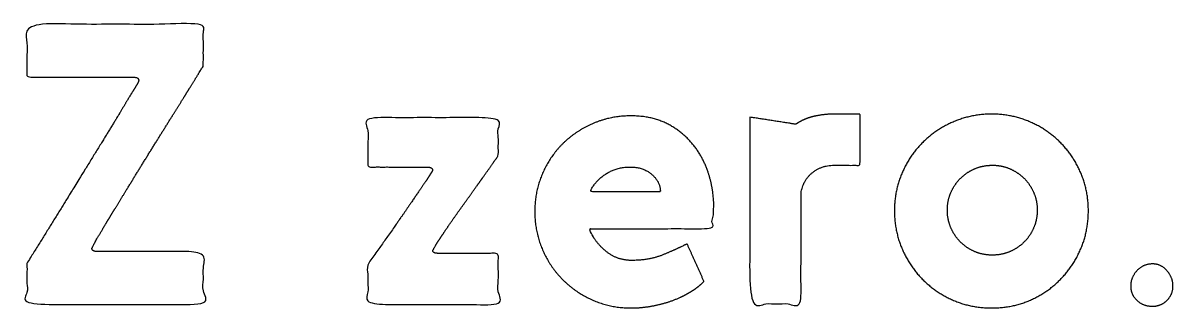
# Model space of a CAD drawing. Header units: millimetres. Extents: x 13 to 2477, y 20 to 1156.
# Drawn here: x 1419.3 to 1582.4, y 1115.1 to 1155.5 of the extents above; entities that cross this region are included whole.
import ezdxf

# ---------------------------------------------------------------- set-up
doc = ezdxf.new("R2010")
doc.units = ezdxf.units.MM
doc.header["$MEASUREMENT"] = 0
doc.layers.add('Work layer', color=254, linetype='Continuous', true_color=0xdddddd)

msp = doc.modelspace()

# ---------------------------------------------------------------- linework, layer by layer
at = {"layer": 'Work layer'}
for points, knots in [([(1435.51, 1146.95), (1435.67, 1147.26), (1435.67, 1147.42), (1435.67, 1147.85), (1434.77, 1147.85), (1427.29, 1147.85), (1419.82, 1147.85), (1419.82, 1151.6), (1419.82, 1155.35), (1432.33, 1155.35), (1444.84, 1155.35), (1444.84, 1152.4), (1444.84, 1149.45), (1444.51, 1148.91), (1444.17, 1148.36), (1443.51, 1147.27), (1442.4, 1145.49), (1441.29, 1143.71), (1439.88, 1141.45), (1438.48, 1139.2), (1436.99, 1136.81), (1435.51, 1134.41), (1434.08, 1132.08), (1432.65, 1129.74), (1431.53, 1127.91), (1430.42, 1126.07), (1429.73, 1124.88), (1429.04, 1123.68), (1429.04, 1123.52), (1429.04, 1123.1), (1429.94, 1123.1), (1437.39, 1123.1), (1444.84, 1123.1), (1444.84, 1119.35), (1444.84, 1115.6), (1432.33, 1115.6), (1419.82, 1115.6), (1419.82, 1118.52), (1419.82, 1121.44), (1424.27, 1128.56), (1427.72, 1134.19), (1429.2, 1136.59), (1430.6, 1138.87), (1432.01, 1141.15), (1433.1, 1142.96), (1434.18, 1144.77), (1434.85, 1145.86), (1435.18, 1146.4), (1435.51, 1146.95)], [0, 0, 0, 1, 1, 2, 2, 3, 3, 4, 4, 5, 5, 6, 6, 7, 7, 8, 8, 9, 9, 10, 10, 11, 11, 12, 12, 13, 13, 14, 14, 15, 15, 16, 16, 17, 17, 18, 18, 19, 19, 20, 20, 21, 21, 22, 22, 23, 23, 24, 24, 24]), ([(1477.13, 1134.25), (1477.34, 1134.51), (1477.34, 1134.67), (1477.34, 1135.1), (1476.44, 1135.1), (1472.3, 1135.1), (1468.17, 1135.1), (1468.17, 1138.6), (1468.17, 1142.1), (1477.42, 1142.1), (1486.67, 1142.1), (1486.67, 1139.41), (1486.67, 1136.72), (1486.33, 1136.24), (1486, 1135.77), (1485.34, 1134.82), (1484.31, 1133.37), (1483.27, 1131.92), (1482.06, 1130.23), (1480.84, 1128.54), (1479.8, 1127.04), (1478.77, 1125.54), (1478.08, 1124.46), (1477.39, 1123.38), (1477.39, 1123.22), (1477.39, 1122.85), (1478.19, 1122.85), (1482.43, 1122.85), (1486.67, 1122.85), (1486.67, 1119.22), (1486.67, 1115.6), (1477.42, 1115.6), (1468.17, 1115.6), (1468.17, 1118.45), (1468.17, 1121.3), (1470.71, 1124.87), (1472.73, 1127.75), (1473.58, 1128.97), (1474.37, 1130.14), (1475.17, 1131.32), (1475.8, 1132.22), (1476.44, 1133.13), (1476.78, 1133.69), (1476.95, 1133.97), (1477.13, 1134.25)], [0, 0, 0, 1, 1, 2, 2, 3, 3, 4, 4, 5, 5, 6, 6, 7, 7, 8, 8, 9, 9, 10, 10, 11, 11, 12, 12, 13, 13, 14, 14, 15, 15, 16, 16, 17, 17, 18, 18, 19, 19, 20, 20, 21, 21, 22, 22, 22]), ([(1505.56, 1121.85), (1508.06, 1121.85), (1509.88, 1122.59), (1511.71, 1123.33), (1513.09, 1124.02), (1513.28, 1124.1), (1513.46, 1124.18), (1514.65, 1121.53), (1515.84, 1118.87), (1514.89, 1117.91), (1513.62, 1117.2), (1512.35, 1116.48), (1511, 1116.03), (1509.65, 1115.57), (1508.24, 1115.34), (1506.84, 1115.1), (1505.56, 1115.1), (1502.7, 1115.1), (1500.21, 1116.16), (1497.72, 1117.22), (1495.84, 1119.09), (1493.96, 1120.97), (1492.9, 1123.46), (1491.84, 1125.95), (1491.84, 1128.8), (1491.84, 1131.61), (1492.9, 1134.09), (1493.96, 1136.58), (1495.81, 1138.41), (1497.67, 1140.23), (1500.16, 1141.29), (1502.65, 1142.35), (1505.46, 1142.35), (1508.53, 1142.35), (1510.76, 1141.16), (1512.99, 1139.97), (1514.42, 1138.12), (1515.84, 1136.27), (1516.53, 1134.03), (1517.22, 1131.79), (1517.22, 1129.62), (1517.22, 1127.93), (1516.8, 1126.35), (1508.32, 1126.35), (1499.84, 1126.35), (1499.68, 1126.35), (1499.68, 1126.05), (1500.42, 1124.37), (1501.99, 1123.11), (1503.55, 1121.85), (1505.56, 1121.85)], [0, 0, 0, 1, 1, 2, 2, 3, 3, 4, 4, 5, 5, 6, 6, 7, 7, 8, 8, 9, 9, 10, 10, 11, 11, 12, 12, 13, 13, 14, 14, 15, 15, 16, 16, 17, 17, 18, 18, 19, 19, 20, 20, 21, 21, 22, 22, 23, 23, 24, 24, 25, 25, 25]), ([(1522.35, 1142.17), (1525.6, 1141.67), (1528.86, 1141.16), (1530.03, 1141.96), (1531.43, 1142.28), (1532.84, 1142.6), (1534.22, 1142.6), (1536.1, 1142.6), (1537.98, 1142.6), (1537.98, 1138.97), (1537.98, 1135.34), (1536.1, 1135.34), (1534.22, 1135.34), (1532.36, 1135.34), (1531.03, 1134.14), (1529.71, 1132.95), (1529.6, 1131.09), (1529.6, 1123.38), (1529.6, 1115.67), (1525.98, 1115.67), (1522.35, 1115.67), (1522.35, 1128.92), (1522.35, 1142.17)], [0, 0, 0, 1, 1, 2, 2, 3, 3, 4, 4, 5, 5, 6, 6, 7, 7, 8, 8, 9, 9, 10, 10, 11, 11, 11]), ([(1542.85, 1128.9), (1542.85, 1131.73), (1543.92, 1134.23), (1544.99, 1136.74), (1546.88, 1138.6), (1548.77, 1140.47), (1551.27, 1141.53), (1553.78, 1142.6), (1556.66, 1142.6), (1559.48, 1142.6), (1561.99, 1141.53), (1564.49, 1140.47), (1566.35, 1138.6), (1568.22, 1136.74), (1569.29, 1134.23), (1570.35, 1131.73), (1570.35, 1128.9), (1570.35, 1126.02), (1569.29, 1123.52), (1568.22, 1121.01), (1566.35, 1119.12), (1564.49, 1117.23), (1561.99, 1116.16), (1559.48, 1115.1), (1556.66, 1115.1), (1553.78, 1115.1), (1551.27, 1116.16), (1548.77, 1117.23), (1546.88, 1119.12), (1544.99, 1121.01), (1543.92, 1123.52), (1542.85, 1126.02), (1542.85, 1128.9)], [0, 0, 0, 1, 1, 2, 2, 3, 3, 4, 4, 5, 5, 6, 6, 7, 7, 8, 8, 9, 9, 10, 10, 11, 11, 12, 12, 13, 13, 14, 14, 15, 15, 16, 16, 16]), ([(1550.35, 1129), (1550.35, 1127.63), (1550.85, 1126.48), (1551.35, 1125.32), (1552.21, 1124.46), (1553.08, 1123.59), (1554.23, 1123.1), (1555.39, 1122.6), (1556.76, 1122.6), (1558.07, 1122.6), (1559.22, 1123.1), (1560.38, 1123.59), (1561.24, 1124.46), (1562.11, 1125.32), (1562.6, 1126.48), (1563.1, 1127.63), (1563.1, 1129), (1563.1, 1130.31), (1562.6, 1131.47), (1562.11, 1132.62), (1561.24, 1133.49), (1560.38, 1134.35), (1559.22, 1134.85), (1558.07, 1135.35), (1556.76, 1135.35), (1555.39, 1135.35), (1554.23, 1134.85), (1553.08, 1134.35), (1552.21, 1133.49), (1551.35, 1132.62), (1550.85, 1131.47), (1550.35, 1130.31), (1550.35, 1129)], [0, 0, 0, 1, 1, 2, 2, 3, 3, 4, 4, 5, 5, 6, 6, 7, 7, 8, 8, 9, 9, 10, 10, 11, 11, 12, 12, 13, 13, 14, 14, 15, 15, 16, 16, 16]), ([(1505.4, 1135.1), (1503.55, 1135.1), (1502.09, 1134.22), (1500.63, 1133.35), (1499.84, 1131.91), (1499.84, 1131.86), (1499.81, 1131.83), (1499.79, 1131.81), (1499.79, 1131.75), (1499.79, 1131.6), (1500, 1131.6), (1504.71, 1131.6), (1509.43, 1131.6), (1509.65, 1131.6), (1509.65, 1131.7), (1509.65, 1132.99), (1508.45, 1134.04), (1507.26, 1135.1), (1505.4, 1135.1)], [0, 0, 0, 1, 1, 2, 2, 3, 3, 4, 4, 5, 5, 6, 6, 7, 7, 8, 8, 9, 9, 9]), ([(1576.35, 1118.22), (1576.35, 1119.4), (1577.22, 1120.37), (1578.09, 1121.35), (1579.48, 1121.35), (1580.66, 1121.35), (1581.51, 1120.37), (1582.35, 1119.4), (1582.35, 1118.22), (1582.35, 1117.04), (1581.51, 1116.19), (1580.66, 1115.35), (1579.48, 1115.35), (1578.09, 1115.35), (1577.22, 1116.19), (1576.35, 1117.04), (1576.35, 1118.22)], [0, 0, 0, 1, 1, 2, 2, 3, 3, 4, 4, 5, 5, 6, 6, 7, 7, 8, 8, 8])]:
    msp.add_open_spline(points, degree=2, knots=knots, dxfattribs=at)

doc.saveas('drawing.dxf')
